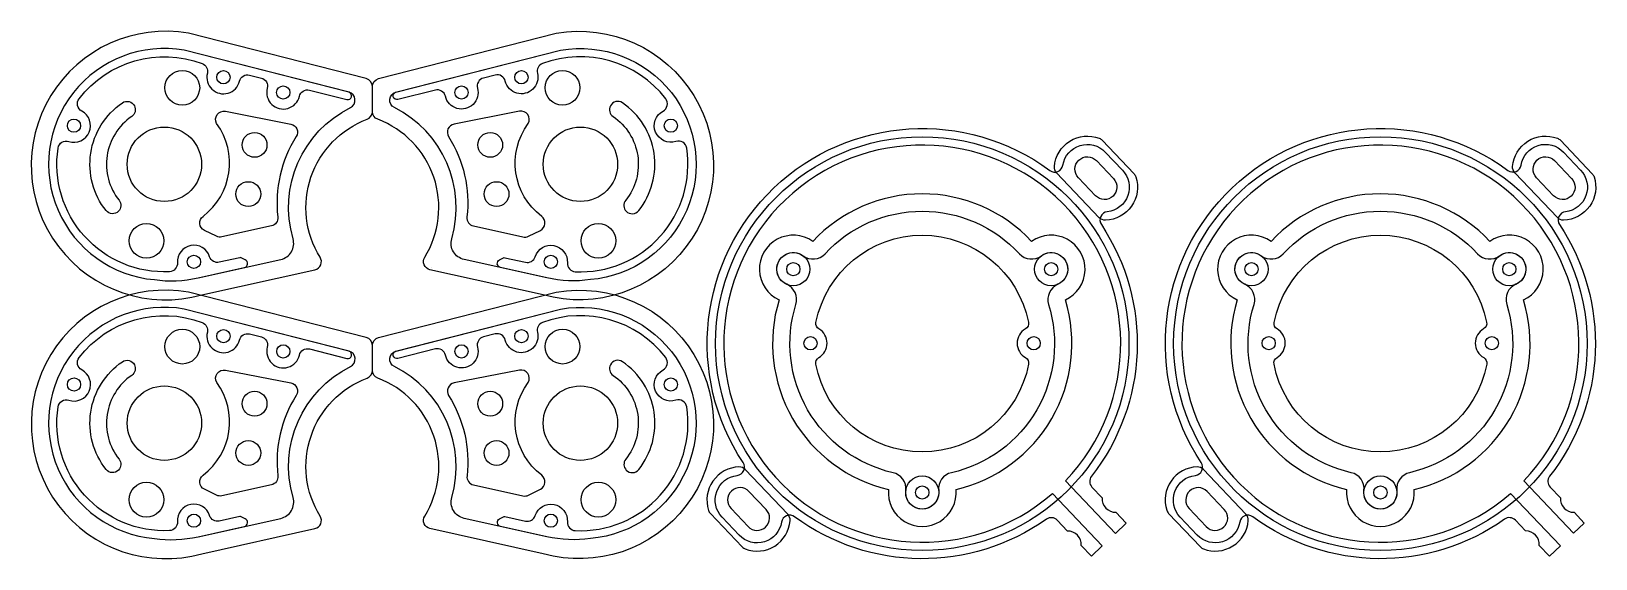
# Model space of a CAD drawing. Header units: inches. Extents: x 0 to 189, y 0 to 64.
import ezdxf

# ---------------------------------------------------------------- set-up
doc = ezdxf.new("R2010")
doc.units = ezdxf.units.IN
doc.header["$MEASUREMENT"] = 0
for name, color, linetype in [('カバー', 6, 'Continuous'), ('カバー板', 3, 'Continuous'), ('カメラ', 7, 'Continuous'), ('板', 4, 'Continuous'), ('部品', 2, 'Continuous')]:
    doc.layers.add(name, color=color, linetype=linetype)

msp = doc.modelspace()

# ---------------------------------------------------------------- linework, layer by layer
for points in [[(124.7458005232353, 47.56632462814315, -0.619200701957003), (129.8787220445033, 49.14798767473417), (131.9473745511649, 46.97527581931407, -0.619200701956384), (130.1158996531851, 41.92609360488634, 0.5603479226584384), (129.396601226691, 40.37937708403785, -0.32341636903646), (128.197500893925, 9.95273448508948, 0.3723711191439143), (128.2601884441912, 8.646134783220333), (129.5013799481885, 7.342507669967872, 0.4415516670933167), (131.1563019535178, 5.604338185632656), (132.3974934575142, 4.300711072380167), (131.0938663442622, 3.059519568383251), (125.0657445928551, 9.390873700129063, 43.62490379823134), (123.4728410058341, 7.874260261517321), (129.5009627572411, 1.542906129771466), (128.1973356439891, 0.3017146257745793), (126.9561441399922, 1.605341739026627, 0.4415516670933143), (125.301222134663, 3.343511223362696), (124.060030630666, 4.647138336614744, 0.3723711191439263), (122.7580771169275, 4.773825186550766, -0.3234163690364554), (92.30923929707149, 5.068268512607716, 0.5603479226583756), (90.72910982347011, 4.425685390453182, -0.619200701956336), (85.59618830220288, 2.844022343868061), (83.52753579554137, 5.016734199288208, -0.6192007019569276), (85.35901069352599, 10.06591641371632, 0.560347922658563), (86.07830912002203, 11.61263293456382, -0.8389913109582146), (123.1656710496344, 46.92374150598584, 0.5603479226586325)], [(133.5765129666173, 46.14997946350396, -0.5003564696027653), (129.8992066583576, 40.90856268262432, -0.213421765283388), (129.1438333825642, 41.21852700457736), (123.9914157914224, 46.63012646282346, -0.2134217652833882), (123.718867372389, 47.3997913418124, -0.5003564696027657), (129.134310435641, 50.8156379402896, -0.1116588540445862), (129.5014726591415, 50.57111308278905), (133.350287684039, 46.52869126134478, -0.1116588540445862)], [(180.1503222482655, 47.56888355081708, -0.619200701957003), (185.2832437695335, 49.1505465974081), (187.3518962761951, 46.977834741988, -0.619200701956384), (185.5204213782153, 41.92865252756027, 0.5603479226584384), (184.8011229517212, 40.38193600671178, -0.32341636903646), (183.6020226189552, 9.955293407763406, 0.3723711191439143), (183.6647101692214, 8.64869370589426), (184.9059016732187, 7.345066592641799, 0.4415516670933167), (186.560823678548, 5.606897108306583), (187.8020151825444, 4.303269995054094), (186.4983880692923, 3.062078491057178), (180.4702663178853, 9.39343262280299, 43.62490379823134), (178.8773627308643, 7.876819184191248), (184.9054844822713, 1.545465052445393), (183.6018573690193, 0.3042735484485064), (182.3606658650224, 1.607900661700554, 0.4415516670933143), (180.7057438596931, 3.346070146036623), (179.4645523556962, 4.649697259288672, 0.3723711191439263), (178.1625988419577, 4.776384109224693, -0.3234163690364554), (147.7137610221016, 5.070827435281643, 0.5603479226583756), (146.1336315485003, 4.428244313127109, -0.619200701956336), (141.000710027233, 2.846581266541988), (138.9320575205715, 5.019293121962135, -0.6192007019569276), (140.7635324185561, 10.06847533639025, 0.560347922658563), (141.4828308450522, 11.61519185723774, -0.8389913109582146), (178.5701927746646, 46.92630042865977, 0.5603479226586325)], [(188.9810346916475, 46.15253838617789, -0.5003564696027653), (185.3037283833878, 40.91112160529824, -0.213421765283388), (184.5483551075944, 41.22108592725129), (179.3959375164526, 46.63268538549738, -0.2134217652833882), (179.1233890974192, 47.40235026448632, -0.5003564696027657), (184.5388321606712, 50.81819686296353, -0.1116588540445862), (184.9059943841716, 50.57367200546298), (188.7548094090692, 46.53125018401872, -0.1116588540445862)], [(94.50832626414271, 38.34914826528344, 1.0938137736577), (90.42475484249798, 31.27619508669706, 0.4344093086902702), (103.6538837517299, 8.362671675955175, 1.093813773637825), (111.8210265949992, 8.362671675954706, 0.4344093086903176), (125.0501555042329, 31.27619508669786, 1.093813773657245), (120.9665840825876, 38.34914826528429, 0.4344093086882747)], [(149.9128479891731, 38.35170718795767, 1.0938137736577), (145.8292765675284, 31.27875400937129, 0.4344093086902702), (159.0584054767603, 8.365230598629402, 1.093813773637825), (167.2255483200296, 8.365230598628933, 0.4344093086903176), (180.4546772292633, 31.27875400937209, 1.093813773657245), (176.3711058076181, 38.35170718795852, 0.4344093086882747)], [(86.34059991106459, 1.176372078311885, 0.5003564696027653), (91.75604297431666, 4.592218676789087, 0.213421765283388), (91.48349455528327, 5.361883555778035), (86.33107696414142, 10.77348301402412, 0.2134217652833882), (85.57570368834801, 11.08344733597717, 0.5003564696027657), (81.89839738008833, 5.842030555097537, 0.1116588540445862), (82.1246226626666, 5.463318757256701), (85.97343768756417, 1.42089693581245, 0.1116588540445862)], [(141.7451216360948, 1.178931000985812, 0.5003564696027653), (147.1605646993468, 4.594777599463014, 0.213421765283388), (146.8880162803134, 5.364442478451962), (141.7355986891716, 10.77604193669805, 0.2134217652833882), (140.9802254133782, 11.08600625865109, 0.5003564696027657), (137.3029191051185, 5.844589477771464, 0.1116588540445862), (137.5291443876967, 5.465877679930628), (141.3779594125943, 1.423455858486377, 0.1116588540445862)]]:
    msp.add_lwpolyline(points, format="xyb", close=True)
for centre, radius in [((107.7374551733653, 25.99600500928762), 25), ((163.1419768983955, 25.99856393196154), 25), ((92.1489979052448, 34.99600500933685), 2), ((123.3259124414843, 34.99600500933685), 2), ((147.5535196302752, 34.99856393201107), 2), ((178.7304341665148, 34.99856393201107), 2), ((107.7374551733645, 7.996005009337146), 2), ((163.141976898395, 7.998563932011371), 2)]:
    msp.add_circle(centre, radius)
at = {"layer": 'カバー'}
for points in [[(34.92599089824449, 36.43072631043406, -0.4726264875019634), (40.59881414341953, 53.10900530347772, 0.3123182606176092), (41.2466155606281, 54.04493059872547), (41.24661556062712, 57.05427313442455, 0.3427854920031461), (40.49388713486277, 58.02321934994687), (19.02034292173636, 63.50319026777158, 1.252751894911715), (20.61375977316219, 31.89325519501344), (34.29272225461684, 34.92737226359892, 0.5167035633406423)], [(47.5672402230232, 36.43072631043818, 0.4726264875019634), (41.89441697783728, 53.10900530347815, -0.3123182606176092), (41.2466155606281, 54.04493059872547), (41.24661556062712, 57.05427313442455, -0.3427854920031461), (41.99934398639084, 58.02321934994736), (63.47288819951369, 63.50319026778606, -1.252751894911715), (61.87947134810845, 31.89325519502689), (48.20050886665184, 34.92737226360346, -0.5167035633406423)], [(38.4409595684941, 56.37150650158408), (18.49973604691702, 61.46316580264202, 1.044204733069278), (14.88022863688507, 33.72449072887948, 0.088752432372319), (20.15926522561459, 33.9422907870853), (25.75127653397685, 35.18264925589575, 0.7072872959485798), (25.86538848273847, 36.11860789544945), (25.379530013694, 36.35988123502357, 0.1714490026054926), (25.21420103266232, 36.38003812167967), (22.73275386573323, 35.82963079260235, -0.3865865327792033), (21.56495156104325, 36.49750173320474, 0.882830166221854), (17.66665079857413, 35.75097006480001, -0.4190988520701282), (16.71699734470631, 34.68726996008847, -0.4740927675263487), (3.239315032208505, 49.63765254845682, -0.4631656872197595), (4.538560694602301, 50.43695332057419, 0.9161206397087891), (6.102995826915251, 54.10169995917001, -0.4631656872197625), (5.781522122216994, 55.59286583617509, -0.3301358168474531), (20.66754746512785, 59.83950329529948, -0.3793819577575675), (21.28688076170902, 58.66635826903455, 1.000502896004467), (25.17320640770208, 57.71953783787512, -0.4163325757750766), (26.38814197262365, 58.4532885637796), (27.81614249411939, 58.09519412527261, -0.4193779027567991), (28.53844378159067, 56.86495884005417, 1.017756627941662), (32.41771229724839, 55.89216894255655, -0.4193779027585773), (33.63504526761201, 56.63600927902461), (38.16955593567861, 55.49890671698608, 0.9456590038435011)], [(44.05227155276059, 56.3715065015859), (63.99349507433435, 61.46316580265684, -1.044204733069278), (67.61300248438438, 33.72449072889666, -0.088752432372319), (62.33396589565471, 33.94229078709905), (56.74195458729165, 35.18264925590584, -0.7072872959485798), (56.62784263852943, 36.11860789545947), (57.11370110757373, 36.35988123503391, -0.1714490026054926), (57.27903008860541, 36.38003812169011), (59.76047725553485, 35.82963079261441, 0.3865865327792033), (60.92827956022439, 36.49750173321756, -0.882830166221854), (64.826580322694, 35.75097006481538, 0.4190988520701282), (65.7762337765625, 34.68726996010446, 0.4740927675263487), (79.25391608905058, 49.63765254848159, 0.4631656872197595), (77.95467042665626, 50.43695332059812, -0.9161206397087891), (76.39023529434093, 54.10169995919293, 0.4631656872197625), (76.7117089990382, 55.5928658361982, 0.3301358168474531), (61.82568365612458, 59.83950329531289, 0.3793819577575675), (61.20635035954418, 58.66635826904756, -1.000502896004467), (57.32002471355173, 57.71953783788559, 0.4163325757750766), (56.10508914862968, 58.45328856378928), (54.67708862713418, 58.09519412528135, 0.4193779027567991), (53.95478733966371, 56.86495884006244, -1.017756627941662), (50.07551882400662, 55.89216894256231, 0.4193779027585773), (48.85818585364251, 56.63600927902957), (44.32367518557665, 55.49890671698808, -0.9456590038435011)], [(34.92785897857874, 5.138673690531433, -0.4726264875019634), (40.60068222375377, 21.81695268357511, 0.3123182606176092), (41.24848364096235, 22.75287797882286), (41.24848364096137, 25.76222051452193, 0.3427854920031461), (40.49575521519702, 26.73116673004426), (19.02221100207061, 32.21113764786897, 1.252751894911715), (20.61562785349644, 0.6012025751108196), (34.29459033495108, 3.635319643696299, 0.5167035633406423)], [(47.56910830335744, 5.138673690535552, 0.4726264875019634), (41.89628505817153, 21.81695268357554, -0.3123182606176092), (41.24848364096235, 22.75287797882286), (41.24848364096137, 25.76222051452193, -0.3427854920031461), (42.00121206672508, 26.73116673004475), (63.47475627984794, 32.21113764788345, -1.252751894911715), (61.8813394284427, 0.6012025751242649), (48.20237694698608, 3.63531964370083, -0.5167035633406423)], [(38.44282764882835, 25.07945388168146), (18.50160412725127, 30.1711131827394, 1.044204733069278), (14.88209671721932, 2.432438108976862, 0.088752432372319), (20.16113330594884, 2.650238167182686), (25.75314461431109, 3.890596635993128, 0.7072872959485798), (25.86725656307271, 4.826555275546825), (25.38139809402825, 5.067828615120947, 0.1714490026054926), (25.21606911299656, 5.087985501777048), (22.73462194606747, 4.537578172699728, -0.3865865327792033), (21.5668196413775, 5.205449113302119, 0.882830166221854), (17.66851887890838, 4.458917444897387, -0.4190988520701282), (16.71886542504056, 3.395217340185852, -0.4740927675263487), (3.241183112542753, 18.3455999285542, -0.4631656872197595), (4.540428774936549, 19.14490070067157, 0.9161206397087891), (6.104863907249499, 22.8096473392674, -0.4631656872197625), (5.783390202551242, 24.30081321627247, -0.3301358168474531), (20.6694155454621, 28.54745067539687, -0.3793819577575675), (21.28874884204327, 27.37430564913193, 1.000502896004467), (25.17507448803633, 26.4274852179725, -0.4163325757750766), (26.3900100529579, 27.16123594387699), (27.81801057445364, 26.80314150536999, -0.4193779027567991), (28.54031186192491, 25.57290622015155, 1.017756627941662), (32.41958037758264, 24.60011632265393, -0.4193779027585773), (33.63691334794626, 25.343956659122), (38.17142401601286, 24.20685409708346, 0.9456590038435011)], [(44.05413963309483, 25.07945388168328), (63.9953631546686, 30.17111318275423, -1.044204733069278), (67.61487056471863, 2.432438108994044, -0.088752432372319), (62.33583397598896, 2.650238167196427), (56.74382266762591, 3.890596636003225, -0.7072872959485798), (56.62971071886367, 4.826555275556848), (57.11556918790797, 5.067828615131286, -0.1714490026054926), (57.28089816893966, 5.087985501787495), (59.7623453358691, 4.537578172711792, 0.3865865327792033), (60.93014764055864, 5.205449113314944, -0.882830166221854), (64.82844840302825, 4.458917444912753, 0.4190988520701282), (65.77810185689675, 3.395217340201837, 0.4740927675263487), (79.25578416938482, 18.34559992857897, 0.4631656872197595), (77.95653850699051, 19.14490070069549, -0.9161206397087891), (76.39210337467517, 22.8096473392903, 0.4631656872197625), (76.71357707937246, 24.30081321629558, 0.3301358168474531), (61.82755173645883, 28.54745067541028, 0.3793819577575675), (61.20821843987842, 27.37430564914494, -1.000502896004467), (57.32189279388598, 26.42748521798297, 0.4163325757750766), (56.10695722896394, 27.16123594388667), (54.67895670746843, 26.80314150537874, 0.4193779027567991), (53.95665541999796, 25.57290622015983, -1.017756627941662), (50.07738690434086, 24.60011632265969, 0.4193779027585773), (48.86005393397677, 25.34395665912696), (44.3255432659109, 24.20685409708546, -0.9456590038435011)]]:
    msp.add_lwpolyline(points, format="xyb", close=True, dxfattribs=at)
for points in [[(34.12131024404567, 35.21219399926688), (34.12131024404567, 35.21219399926688)], [(48.37192087722281, 35.21219399927153), (48.37192087722281, 35.21219399927153)], [(34.12317832437992, 3.920141379364261), (34.12317832437992, 3.920141379364261)], [(48.37378895755706, 3.920141379368904), (48.37378895755706, 3.920141379368904)]]:
    msp.add_lwpolyline(points, close=True, dxfattribs=at)
for centre, radius in [((18.25921836747202, 56.92113043491723), 2.1), ((23.22980556843166, 58.19197109022255), 0.8), ((59.26342555282184, 58.19197109023429), 0.8), ((64.23401275378231, 56.92113043493221), 2.1), ((30.46951664710257, 56.34442297377447), 0.8), ((52.02371447415214, 56.3444229737815), 0.8), ((5.160043704809666, 52.33794223901211), 0.8), ((77.33318741644764, 52.33794223903562), 0.8), ((16.0898690769852, 47.67213461613425), 4.5), ((66.40336204427516, 47.67213461615065), 4.5), ((13.92051978649846, 38.42313879735126), 2.1), ((68.57271133476793, 38.42313879736907), 2.1), ((19.66243897826682, 35.88069878867756), 0.8), ((62.83079214300122, 35.88069878869162), 0.8), ((18.26108644780627, 25.62907781501461), 2.1), ((23.23167364876591, 26.89991847031993), 0.8), ((59.26529363315609, 26.89991847033167), 0.8), ((64.23588083411656, 25.62907781502959), 2.1), ((30.47138472743682, 25.05237035387186), 0.8), ((52.02558255448639, 25.05237035387888), 0.8), ((5.161911785143914, 21.0458896191095), 0.8), ((16.09173715731945, 16.38008199623164), 4.5), ((66.4052301246094, 16.38008199624803), 4.5), ((77.3350554967819, 21.04588961913301), 0.8), ((13.92238786683271, 7.131086177448645), 2.1), ((68.57457941510218, 7.131086177466452), 2.1), ((19.66430705860107, 4.588646168774936), 0.8), ((62.83266022333546, 4.588646168789001), 0.8)]:
    msp.add_circle(centre, radius, dxfattribs=at)
at = {"layer": 'カバー板'}
for points in [[(38.39388713486277, 56.3862503053804), (18.49973604691641, 61.46316580264215, 1.044204733069278), (14.88022863688446, 33.72449072887961, 0.088752432372319), (20.15926522561397, 33.94229078708543), (30.16281912527984, 36.16116913218196, 0.4332519671265166), (31.65026269721794, 38.67187434240411, -0.3625715734559318), (38.59263365901567, 54.52228014832922, 0.6949882656724579)], [(44.09934398639192, 56.38625030538226), (63.99349507433496, 61.46316580265697, -1.044204733069278), (67.61300248438499, 33.72449072889679, -0.088752432372319), (62.33396589565534, 33.94229078709918), (52.33041199598802, 36.16116913218917, -0.4332519671265166), (50.84296842404828, 38.67187434241036, 0.3625715734559318), (43.90059746224022, 54.52228014833095, -0.6949882656724579)], [(38.39575521519702, 25.09419768547779), (18.50160412725066, 30.17111318273954, 1.044204733069278), (14.88209671721871, 2.43243810897699, 0.088752432372319), (20.16113330594822, 2.650238167182811), (30.16468720561409, 4.86911651227933, 0.4332519671265166), (31.65213077755219, 7.379821722501492, -0.3625715734559318), (38.59450173934991, 23.2302275284266, 0.6949882656724579)], [(44.10121206672616, 25.09419768547965), (63.99536315466921, 30.17111318275436, -1.044204733069278), (67.61487056471924, 2.432438108994172, -0.088752432372319), (62.33583397598959, 2.650238167196553), (52.33228007632227, 4.869116512286552, -0.4332519671265166), (50.84483650438253, 7.379821722507744, 0.3625715734559318), (43.90246554257447, 23.23022752842833, -0.6949882656724579)]]:
    msp.add_lwpolyline(points, format="xyb", close=True, dxfattribs=at)
at = {"layer": 'カメラ'}
for points in [[(130.8089889490755, 43.82026738494251), (130.8089889490755, 43.82026738494251, -0.4142135623730951), (128.6883067680347, 43.87229705932177), (126.6196542613732, 46.04500891474185, -0.4142135623730951), (126.6716839357525, 48.16569109578267), (126.6716839357525, 48.16569109578267, -0.4142135623730951), (128.7923661167933, 48.11366142140338), (130.8610186234548, 45.94094956598328, -0.4142135623730951)], [(186.2135106741057, 43.82282630761643), (186.2135106741057, 43.82282630761643, -0.4142135623730951), (184.0928284930649, 43.87485598199569), (182.0241759864034, 46.04756783741578, -0.4142135623730951), (182.0762056607827, 48.16825001845661), (182.0762056607827, 48.16825001845661, -0.4142135623730951), (184.1968878418235, 48.1162203440773), (186.265540348485, 45.94350848865722, -0.4142135623730951)], [(88.80322641095378, 3.826318922819467), (88.80322641095378, 3.826318922819467, 0.4142135623730951), (88.85525608533305, 5.947001103860287), (86.78660357867155, 8.119712959280363, 0.4142135623730951), (84.66592139763074, 8.171742633659633), (84.66592139763074, 8.171742633659633, 0.4142135623730951), (84.61389172325146, 6.051060452618827), (86.68254422991298, 3.878348597198737, 0.4142135623730951)], [(144.2077481359839, 3.828877845493394), (144.2077481359839, 3.828877845493394, 0.4142135623730951), (144.2597778103632, 5.949560026534214), (142.1911253037017, 8.12227188195429, 0.4142135623730951), (140.0704431226609, 8.17430155633356), (140.0704431226609, 8.17430155633356, 0.4142135623730951), (140.0184134482816, 6.053619375292754), (142.0870659549431, 3.880907519872664, 0.4142135623730951)]]:
    msp.add_lwpolyline(points, format="xyb", close=True, dxfattribs=at)
at = {"layer": '板'}
for points in [[(12.46445762391316, 54.73304049257134, -0.3779644730092279), (12.13924234805153, 53.45076321197005, 0.43554752068791), (10.61165567600046, 43.31447722559756, -0.3779644730092287), (10.54451888056545, 41.99330628635512), (10.54451888056545, 41.99330628635512, -0.4514162296451353), (9.046451847147843, 42.06943225687349, -0.4355475206879102), (11.01049185407066, 55.10179995363813, -0.4514162296451369)], [(70.0287734973426, 54.73304049259009, 0.3779644730092279), (70.35398877320506, 53.45076321198901, -0.43554752068791), (71.88157544526274, 43.31447722561752, 0.3779644730092287), (71.94871224069861, 41.99330628637513), (71.94871224069861, 41.99330628637513, 0.4514162296451353), (73.44677927411615, 42.06943225689447, 0.4355475206879102), (71.48273926718485, 55.10179995365783, 0.4514162296451369)], [(20.76994033129031, 41.37978159952126, 0.4097116299302371), (22.41234042867282, 52.60124519829827, -0.6421721544616201), (23.47249883449919, 54.07897735615556), (31.37875531875602, 52.53192876829016, -0.5273860363263104), (32.03200771024957, 51.01622380832121, 0.1709510267614098), (29.80788940338872, 41.30175900423607, -0.3838649457132442), (29.03087626401008, 40.21217194039699), (23.04364915316398, 38.8841510473555, -0.171449002606175), (22.38233322903484, 38.96477859398114), (20.92857620449601, 39.68670243516052, -0.5570339793292728)], [(61.72329078997415, 41.37978159953461, -0.4097116299302371), (60.08089069258433, 52.60124519831055, 0.6421721544616201), (59.020732286757, 54.07897735616714), (51.11447580250118, 52.53192876829659, 0.5273860363263104), (50.46122341100861, 51.01622380832721, -0.1709510267614098), (52.68534171787579, 41.30175900424352, 0.3838649457132442), (53.46235485725514, 40.21217194040496), (59.44958196810211, 38.88415104736736, 0.171449002606175), (60.1108978922312, 38.96477859399343), (61.56465491676955, 39.68670243517376, 0.5570339793292728)], [(12.46632570424741, 23.44098787266872, -0.3779644730092279), (12.14111042838578, 22.15871059206743, 0.43554752068791), (10.61352375633471, 12.02242460569494, -0.3779644730092287), (10.5463869608997, 10.7012536664525), (10.5463869608997, 10.7012536664525, -0.4514162296451353), (9.04831992748209, 10.77737963697087, -0.4355475206879102), (11.0123599344049, 23.80974733373551, -0.4514162296451369)], [(20.77180841162456, 10.08772897961864, 0.4097116299302371), (22.41420850900707, 21.30919257839565, -0.6421721544616201), (23.47436691483343, 22.78692473625294), (31.38062339909027, 21.23987614838755, -0.5273860363263104), (32.03387579058382, 19.72417118841859, 0.1709510267614098), (29.80975748372297, 10.00970638433344, -0.3838649457132442), (29.03274434434433, 8.920119320494383), (23.04551723349823, 7.592098427452877, -0.171449002606175), (22.38420130936908, 7.672725974078518), (20.93044428483026, 8.3946498152579, -0.5570339793292728)], [(61.7251588703084, 10.08772897963199, -0.4097116299302371), (60.08275877291858, 21.30919257840793, 0.6421721544616201), (59.02260036709125, 22.78692473626452), (51.11634388283542, 21.23987614839398, 0.5273860363263104), (50.46309149134286, 19.72417118842459, -0.1709510267614098), (52.68720979821004, 10.0097063843409, 0.3838649457132442), (53.46422293758939, 8.920119320502343), (59.45145004843635, 7.592098427464739, 0.171449002606175), (60.11276597256546, 7.672725974090811), (61.5665229971038, 8.39464981527114, 0.5570339793292728)], [(70.03064157767685, 23.44098787268747, 0.3779644730092279), (70.35585685353931, 22.1587105920864, -0.43554752068791), (71.88344352559699, 12.0224246057149, 0.3779644730092287), (71.95058032103286, 10.7012536664725), (71.95058032103286, 10.7012536664725, 0.4514162296451353), (73.44864735445042, 10.77737963699185, 0.4355475206879102), (71.4846073475191, 23.80974733375521, 0.4514162296451369)]]:
    msp.add_lwpolyline(points, format="xyb", close=True, dxfattribs=at)
for centre in [(26.99855666932718, 50.02093210225452), (55.49467445193165, 50.0209321022638), (26.23537799214037, 44.06966683286118), (56.25785312912234, 44.06966683287096), (27.00042474966143, 18.72887948235189), (55.49654253226591, 18.72887948236118), (26.23724607247462, 12.77761421295857), (56.25972120945658, 12.77761421296835)]:
    msp.add_circle(centre, 1.5, dxfattribs=at)
at = {"layer": '部品'}
for points in [[(109.7250711533644, 8.218227231559247, -1.11803398874983), (105.7498391933647, 8.218227231559275, 0.3819660112500905), (104.2039156533648, 10.39106673773202, -0.4373181078371629), (92.45641244566694, 30.73833915554337, 0.3819660112501053), (91.34764000497476, 33.16356796657805, -1.118033988749894), (93.3352559849746, 36.60621982987356, 0.3819660112501055), (95.9899519656666, 36.85860913473535, -0.4373181078371621), (119.4849583810626, 36.85860913473547, 0.381966011250091), (122.1396543617546, 36.60621982987356, -1.118033988749844), (124.1272703417544, 33.16356796657818, 0.3819660112500916), (123.0184979010623, 30.73833915554345, -0.4373181078371684), (111.2709946933642, 10.39106673773197, 0.3819660112500884)], [(165.1295928783949, 8.220786154233473, -1.11803398874983), (161.1543609183952, 8.220786154233501, 0.3819660112500905), (159.6084373783952, 10.39362566040625, -0.4373181078371629), (147.8609341706974, 30.74089807821759, 0.3819660112501053), (146.7521617300052, 33.16612688925228, -1.118033988749894), (148.739777710005, 36.60877875254779, 0.3819660112501055), (151.394473690697, 36.86116805740958, -0.4373181078371621), (174.8894801060931, 36.86116805740969, 0.381966011250091), (177.5441760867851, 36.60877875254779, -1.118033988749844), (179.5317920667848, 33.1661268892524, 0.3819660112500916), (178.4230196260928, 30.74089807821767, -0.4373181078371684), (166.6755164183946, 10.39362566040619, 0.3819660112500884)], [(95.23354574614164, 24.30897078686147, 0.5734624438924208), (95.24435619944992, 27.76131332797297, -0.3188796111782399), (94.88960515169099, 28.55388495585576, -0.8200011142088008), (120.5820248236936, 28.57030695318897, -0.3223182356231519), (120.2202050099568, 27.77257282371776, 0.580928820783216), (120.231109615103, 24.29781910304505, -0.3223182356253184), (120.5979292123809, 23.50237161766536, -0.8252572511468352), (94.87383808366407, 23.51863637108666, -0.3188796111762461)], [(150.6380674711721, 24.3115297095357, 0.5734624438924208), (150.6488779244804, 27.76387225064719, -0.3188796111782399), (150.2941268767214, 28.55644387852998, -0.8200011142088008), (175.986546548724, 28.57286587586319, -0.3223182356231519), (175.6247267349873, 27.77513174639199, 0.580928820783216), (175.6356313401335, 24.30037802571928, -0.3223182356253184), (176.0024509374114, 23.50493054033958, -0.8252572511468352), (150.2783598086945, 23.52119529376089, -0.3188796111762461)]]:
    msp.add_lwpolyline(points, format="xyb", close=True, dxfattribs=at)
for centre in [(92.1489979052448, 34.99600500933685), (123.3259124414843, 34.99600500933685), (147.5535196302752, 34.99856393201107), (178.7304341665148, 34.99856393201107), (94.22885517336474, 26.03830500933685), (121.2163551733647, 26.03830500933685), (149.6333768983952, 26.04086393201107), (176.6208768983952, 26.04086393201107), (107.7374551733645, 7.996005009337146), (163.141976898395, 7.998563932011371)]:
    msp.add_circle(centre, 0.8, dxfattribs=at)

doc.saveas('drawing.dxf')
